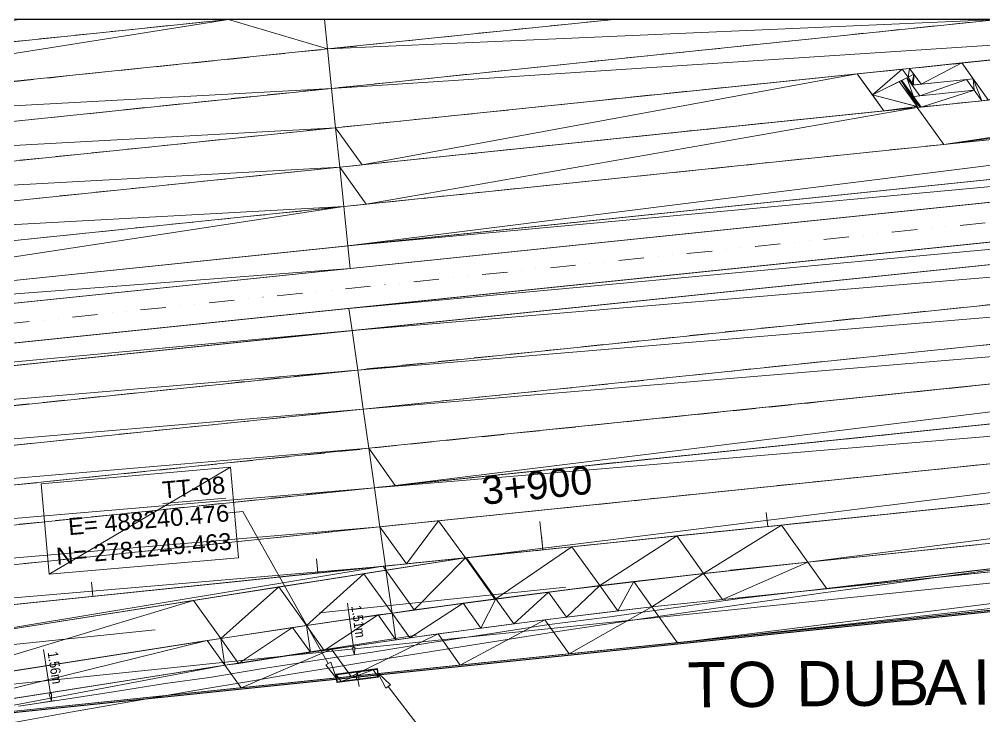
# Model space of a CAD drawing. Header units: inches. Extents: x -0.6 to 32.5, y 0.8 to 22.6.
# Drawn here: x 12.31 to 18.39, y 11.53 to 15.92 of the extents above; entities that cross this region are included whole.
import ezdxf

# ---------------------------------------------------------------- set-up
doc = ezdxf.new("R2010")
doc.units = ezdxf.units.IN
doc.header["$MEASUREMENT"] = 0
doc.layers.add('PDF_Geometry', color=7, linetype='Continuous', true_color=0xa5a5a5)
doc.layers.add('PDF_Text', color=7, linetype='Continuous')
doc.styles.add('PDF Arial', font='arial.ttf')

msp = doc.modelspace()

# ---------------------------------------------------------------- linework, layer by layer
at = {"layer": 'PDF_Geometry', "color": 7, "lineweight": 0}
for points in [[(27.7256, 9.3289), (27.7256, 15.9222), (0.8839, 15.9222), (0.8839, 9.3289), (27.7256, 9.3289)], [(17.0272, 12.7272), (17.0172, 12.8155)], [(17.0272, 12.7272), (17.0189, 12.7972)], [(15.6089, 12.5806), (15.5906, 12.7572)], [(15.6089, 12.5806), (15.6006, 12.6689)], [(14.1906, 12.4339), (14.1822, 12.5222)], [(14.1906, 12.4339), (14.1839, 12.5039)], [(12.7739, 12.2872), (12.7639, 12.3756)], [(12.7739, 12.2872), (12.7672, 12.3572)], [(14.4239, 11.9655), (14.4072, 11.9622), (14.4222, 11.9172), (14.4239, 11.9655)], [(14.2722, 11.8722), (14.3089, 11.7689), (14.2422, 11.8539), (14.2722, 11.8722)], [(14.5672, 11.8306), (14.3089, 11.7922), (14.3039, 11.7956), (14.5672, 11.8306)], [(14.5639, 11.8256), (14.5672, 11.8306), (14.3089, 11.7922), (14.5639, 11.8256)], [(14.4506, 11.7656), (14.4356, 11.7639), (14.4372, 11.8106), (14.4506, 11.7656)], [(14.5739, 11.7772), (14.5639, 11.8256), (14.5672, 11.8306), (14.5739, 11.7772)], [(14.5706, 11.7806), (14.5739, 11.7772), (14.5639, 11.8256), (14.5706, 11.7806)], [(14.6206, 11.7072), (14.5689, 11.8039), (14.6489, 11.7289), (14.6206, 11.7072)], [(14.3089, 11.7922), (14.3039, 11.7956), (14.3139, 11.7472), (14.3089, 11.7922)], [(14.3039, 11.7956), (14.3139, 11.7472), (14.3106, 11.7422), (14.3039, 11.7956)], [(14.3139, 11.7472), (14.3106, 11.7422), (14.5706, 11.7806), (14.3139, 11.7472)], [(14.3106, 11.7422), (14.5706, 11.7806), (14.5739, 11.7772), (14.3106, 11.7422)], [(12.5122, 11.6739), (12.4972, 11.6706), (12.5122, 11.6256), (12.5122, 11.6739)]]:
    msp.add_lwpolyline(points, dxfattribs=at)
at = {"layer": 'PDF_Geometry', "color": 254, "lineweight": 0, "true_color": 0xdcdcdc}
for points in [[(13.6289, 15.9206), (9.1072, 15.2039), (9.0822, 15.4505), (13.6289, 15.9206)], [(14.2522, 15.7356), (13.6289, 15.9206), (9.1072, 15.2039), (14.2522, 15.7356)], [(12.3089, 15.9206), (13.6289, 15.9206), (10.2206, 15.5689), (12.3089, 15.9206)], [(14.2322, 15.9206), (14.2522, 15.7356), (13.6289, 15.9206), (14.2322, 15.9206)], [(16.0556, 15.9206), (14.2322, 15.9206), (14.2522, 15.7356), (16.0556, 15.9206)], [(16.0556, 15.9206), (18.4806, 15.9206), (14.2522, 15.7356), (16.0556, 15.9206)], [(18.4806, 15.9206), (14.2522, 15.7356), (14.2772, 15.4872), (18.4806, 15.9206)], [(14.3022, 15.2389), (14.2772, 15.4872), (20.9072, 15.9206), (14.3022, 15.2389)], [(14.2772, 15.4872), (20.9072, 15.9206), (18.4806, 15.9206), (14.2772, 15.4872)], [(25.7589, 15.9206), (14.3806, 14.4939), (14.3539, 14.7422), (25.7589, 15.9206)], [(27.0589, 15.8056), (25.7589, 15.9206), (14.3806, 14.4939), (27.0589, 15.8056)], [(17.9689, 15.3672), (18.1356, 15.1339), (23.3322, 15.9206), (17.9689, 15.3672)], [(18.1356, 15.1339), (23.3322, 15.9206), (24.1006, 15.9206), (18.1356, 15.1339)], [(24.1006, 15.9206), (25.7589, 15.9206), (18.1356, 15.1339), (24.1006, 15.9206)], [(18.2489, 15.6472), (18.4156, 15.4139), (20.9072, 15.9206), (18.2489, 15.6472)], [(14.3806, 14.4939), (27.0739, 15.6639), (27.0589, 15.8056), (14.3806, 14.4939)], [(14.2522, 15.7356), (14.2772, 15.4872), (9.1072, 15.2039), (14.2522, 15.7356)], [(14.3939, 14.3522), (14.3806, 14.4939), (27.0739, 15.6639), (14.3939, 14.3522)], [(18.2489, 15.6472), (17.9922, 15.5139), (17.9206, 15.6122), (18.2489, 15.6472)], [(18.3206, 15.5472), (18.2489, 15.6472), (17.9922, 15.5139), (18.3206, 15.5472)], [(17.5905, 15.5789), (14.3022, 15.2389), (14.4705, 15.0056), (17.5905, 15.5789)], [(17.5905, 15.5789), (17.7572, 15.3456), (14.4705, 15.0056), (17.5905, 15.5789)], [(17.8739, 15.6072), (17.6856, 15.4456), (17.5905, 15.5789), (17.8739, 15.6072)], [(17.9106, 15.5572), (17.8739, 15.6072), (17.6856, 15.4456), (17.9106, 15.5572)], [(17.9206, 15.6122), (17.9106, 15.5572), (17.8739, 15.6072), (17.9206, 15.6122)], [(17.9472, 15.5755), (17.9206, 15.6122), (17.9106, 15.5572), (17.9472, 15.5755)], [(17.9472, 15.5755), (17.9356, 15.5206), (17.9106, 15.5572), (17.9472, 15.5755)], [(17.9472, 15.5755), (17.9356, 15.5206), (17.9439, 15.5089), (17.9472, 15.5755)], [(17.9472, 15.5755), (17.9922, 15.5139), (17.9439, 15.5089), (17.9472, 15.5755)], [(17.8555, 15.5306), (17.9689, 15.3722), (17.6856, 15.4456), (17.8555, 15.5306)], [(17.8672, 15.5356), (17.8555, 15.5306), (17.9689, 15.3722), (17.8672, 15.5356)], [(17.8722, 15.5372), (17.9456, 15.4239), (17.8672, 15.5355), (17.8722, 15.5372)], [(17.8672, 15.5356), (17.9456, 15.4239), (17.9689, 15.3722), (17.8672, 15.5356)], [(17.9039, 15.5539), (17.9456, 15.4356), (17.8722, 15.5372), (17.9039, 15.5539)], [(17.9456, 15.4356), (17.8722, 15.5372), (17.9456, 15.4239), (17.9456, 15.4356)], [(17.9106, 15.5572), (17.9372, 15.5072), (17.9039, 15.5539), (17.9106, 15.5572)], [(17.9856, 15.4406), (17.9039, 15.5539), (17.9456, 15.4356), (17.9856, 15.4406)], [(17.9356, 15.5206), (17.9106, 15.5572), (17.9372, 15.5072), (17.9356, 15.5206)], [(17.9356, 15.5206), (17.9439, 15.5089), (17.9372, 15.5072), (17.9356, 15.5206)], [(18.2789, 15.5439), (17.9855, 15.4405), (17.9372, 15.5072), (18.2789, 15.5439)], [(18.3272, 15.4756), (18.2789, 15.5439), (17.9855, 15.4405), (18.3272, 15.4756)], [(18.3206, 15.5472), (18.3272, 15.4756), (18.2789, 15.5439), (18.3206, 15.5472)], [(18.4156, 15.4139), (18.3206, 15.5472), (18.3756, 15.4089), (18.4156, 15.4139)], [(18.3206, 15.5472), (18.3756, 15.4089), (18.3272, 15.4756), (18.3206, 15.5472)], [(14.2772, 15.4872), (9.1072, 15.2039), (9.1339, 14.9556), (14.2772, 15.4872)], [(9.1339, 14.9556), (14.3022, 15.2389), (14.2772, 15.4872), (9.1339, 14.9556)], [(18.3272, 15.4756), (17.9922, 15.3689), (17.9456, 15.4356), (18.3272, 15.4756)], [(18.3756, 15.4089), (18.3272, 15.4756), (17.9922, 15.3689), (18.3756, 15.4089)], [(27.1222, 15.4172), (27.1372, 15.2756), (14.3872, 14.1006), (27.1222, 15.4172)], [(17.9656, 15.3722), (17.7572, 15.3456), (17.6856, 15.4456), (17.9656, 15.3722)], [(17.9922, 15.3689), (17.9456, 15.4356), (17.9856, 15.3689), (17.9922, 15.3689)], [(17.9456, 15.4356), (17.9856, 15.3689), (17.9456, 15.4239), (17.9456, 15.4356)], [(17.9856, 15.3689), (17.9456, 15.4239), (17.9722, 15.3672), (17.9856, 15.3689)], [(17.9456, 15.4239), (17.9722, 15.3672), (17.9689, 15.3722), (17.9456, 15.4239)], [(17.9689, 15.3672), (14.3289, 14.9906), (14.4956, 14.7572), (17.9689, 15.3672)], [(17.9689, 15.3672), (18.1356, 15.1339), (14.4956, 14.7572), (17.9689, 15.3672)], [(17.9689, 15.3672), (17.9656, 15.3722), (17.7572, 15.3456), (17.9689, 15.3672)], [(17.9689, 15.3722), (17.9689, 15.3672), (17.9656, 15.3722), (17.9689, 15.3722)], [(17.9722, 15.3672), (17.9689, 15.3722), (17.9689, 15.3672), (17.9722, 15.3672)], [(27.1372, 15.2756), (14.3872, 14.1006), (14.4072, 13.9606), (27.1372, 15.2756)], [(14.4072, 13.9606), (27.1622, 15.0272), (27.1372, 15.2756), (14.4072, 13.9606)], [(9.1589, 14.7072), (9.1339, 14.9556), (14.3022, 15.2389), (9.1589, 14.7072)], [(14.3022, 15.2389), (14.3289, 14.9906), (9.1589, 14.7072), (14.3022, 15.2389)], [(14.3022, 15.2389), (14.4705, 15.0056), (14.3289, 14.9906), (14.3022, 15.2389)], [(14.4422, 13.7122), (14.4072, 13.9606), (27.1622, 15.0272), (14.4422, 13.7122)], [(14.4422, 13.7122), (27.1889, 14.7789), (27.1622, 15.0272), (14.4422, 13.7122)], [(14.3289, 14.9906), (9.1589, 14.7072), (9.1856, 14.4589), (14.3289, 14.9906)], [(9.1856, 14.4589), (14.3539, 14.7422), (14.3289, 14.9906), (9.1856, 14.4589)], [(14.3289, 14.9906), (14.4956, 14.7572), (14.3539, 14.7422), (14.3289, 14.9906)], [(9.2106, 14.2106), (9.1856, 14.4589), (14.3539, 14.7422), (9.2106, 14.2106)], [(9.2106, 14.2106), (14.3539, 14.7422), (9.2356, 13.9622), (9.2106, 14.2106)], [(14.3539, 14.7422), (9.2356, 13.9622), (14.3806, 14.4939), (14.3539, 14.7422)], [(14.4772, 13.4655), (14.4422, 13.7122), (27.1889, 14.7789), (14.4772, 13.4655)], [(14.4772, 13.4656), (27.2139, 14.5306), (27.1889, 14.7789), (14.4772, 13.4656)], [(9.2356, 13.9622), (14.3939, 14.3522), (14.3806, 14.4939), (9.2356, 13.9622)], [(14.5122, 13.2189), (14.4772, 13.4656), (27.2139, 14.5306), (14.5122, 13.2189)], [(27.0722, 14.5172), (14.6789, 12.9856), (14.5122, 13.2189), (27.0722, 14.5172)], [(27.2389, 14.2839), (27.0722, 14.5172), (14.6789, 12.9856), (27.2389, 14.2839)], [(9.2506, 13.8206), (9.2356, 13.9622), (14.3939, 14.3522), (9.2506, 13.8206)], [(14.5472, 12.9706), (27.2656, 14.0355), (27.2389, 14.2839), (14.5472, 12.9706)], [(0.8856, 12.7055), (14.4072, 13.9606), (14.3872, 14.1006), (0.8856, 12.7055)], [(14.5822, 12.7239), (14.5472, 12.9706), (27.2656, 14.0355), (14.5822, 12.7239)], [(27.1239, 14.0206), (15.1206, 12.5289), (14.9522, 12.7622), (27.1239, 14.0206)], [(27.2906, 13.7872), (27.1239, 14.0206), (15.1206, 12.5289), (27.2906, 13.7872)], [(14.4072, 13.9606), (14.4422, 13.7122), (0.8855, 12.5622), (14.4072, 13.9606)], [(0.8856, 12.5622), (0.8856, 12.7055), (14.4072, 13.9606), (0.8856, 12.5622)], [(27.1489, 13.7722), (17.2789, 12.5006), (17.1122, 12.7339), (27.1489, 13.7722)], [(27.3156, 13.5389), (27.1489, 13.7722), (17.2789, 12.5006), (27.3156, 13.5389)], [(14.4422, 13.7122), (0.8855, 12.5622), (0.8855, 12.3106), (14.4422, 13.7122)], [(14.4422, 13.7122), (14.4772, 13.4655), (0.8856, 12.3106), (14.4422, 13.7122)], [(27.2155, 13.5289), (17.3989, 12.3339), (17.2789, 12.5006), (27.2155, 13.5289)], [(27.3339, 13.3622), (27.2155, 13.5289), (17.3989, 12.3339), (27.3339, 13.3622)], [(14.4772, 13.4655), (0.8856, 12.3106), (0.8856, 12.0606), (14.4772, 13.4655)], [(14.4772, 13.4655), (14.5122, 13.2189), (0.8856, 12.0606), (14.4772, 13.4655)], [(14.5122, 13.2189), (0.8856, 12.0606), (0.8856, 11.8089), (14.5122, 13.2189)], [(14.5122, 13.2189), (14.5472, 12.9706), (0.8856, 11.8089), (14.5122, 13.2189)], [(14.6789, 12.9856), (14.5122, 13.2189), (14.5472, 12.9705), (14.6789, 12.9856)], [(14.5122, 13.2189), (14.6789, 12.9856)], [(14.5122, 13.2189), (14.6789, 12.9856), (14.5122, 13.2189)], [(14.6789, 12.9856), (14.6789, 12.9856), (14.5122, 13.2189), (14.6789, 12.9856)], [(14.5472, 12.9706), (0.8856, 11.8089), (0.8856, 11.5589), (14.5472, 12.9706)], [(14.5472, 12.9706), (14.5822, 12.7239), (0.8856, 11.5589), (14.5472, 12.9706)], [(0.8856, 11.3072), (14.6172, 12.4772), (14.5822, 12.7239), (0.8856, 11.3072)], [(14.5822, 12.7239), (0.8856, 11.5589), (0.8856, 11.3072), (14.5822, 12.7239)], [(14.9522, 12.7622), (14.5822, 12.7239), (14.7489, 12.4906), (14.9522, 12.7622)], [(14.5822, 12.7239), (14.7489, 12.4906), (14.6172, 12.4772), (14.5822, 12.7239)], [(14.9522, 12.7622), (15.1206, 12.5289), (14.7489, 12.4906), (14.9522, 12.7622)], [(17.1122, 12.7339), (16.6222, 12.4306), (16.4539, 12.6672), (17.1122, 12.7339)], [(17.2789, 12.5006), (17.1122, 12.7339), (16.6222, 12.4306), (17.2789, 12.5006)], [(16.4539, 12.6672), (15.9672, 12.3539), (15.7922, 12.5989), (16.4539, 12.6672)], [(16.6222, 12.4306), (16.4539, 12.6672), (15.9672, 12.3539), (16.6222, 12.4306)], [(15.7922, 12.5989), (15.3122, 12.2706), (15.1272, 12.5289), (15.7922, 12.5989)], [(15.9672, 12.3539), (15.7922, 12.5989), (15.3122, 12.2706), (15.9672, 12.3539)], [(0.8856, 11.0572), (0.8856, 11.3072), (14.6172, 12.4772), (0.8856, 11.0572)], [(14.6022, 12.4756), (11.3972, 11.9456), (11.2656, 12.1306), (14.6022, 12.4756)], [(14.6206, 12.4506), (14.6022, 12.4756), (11.3972, 11.9456), (14.6206, 12.4506)], [(14.6172, 12.4772), (14.6206, 12.4506), (14.6022, 12.4756), (14.6172, 12.4772)], [(15.1206, 12.5289), (14.6206, 12.4506), (14.7989, 12.2006), (15.1206, 12.5289)], [(15.1206, 12.5289), (15.3056, 12.2689), (14.7989, 12.2006), (15.1206, 12.5289)], [(15.1272, 12.5289), (15.3056, 12.2689), (15.1206, 12.5289), (15.1272, 12.5289)], [(15.3122, 12.2706), (15.1272, 12.5289), (15.3056, 12.2689), (15.3122, 12.2706)], [(17.2789, 12.5006), (16.7406, 12.2656), (16.6222, 12.4306), (17.2789, 12.5006)], [(17.3989, 12.3339), (17.2789, 12.5006), (16.7406, 12.2656), (17.3989, 12.3339)], [(14.4806, 12.4289), (14.1189, 12.1022), (13.9456, 12.3456), (14.4806, 12.4289)], [(14.6589, 12.1806), (14.4806, 12.4289), (14.1189, 12.1022), (14.6589, 12.1806)], [(14.6206, 12.4506), (14.6589, 12.1806), (14.4806, 12.4289), (14.6206, 12.4506)], [(14.6206, 12.4506), (14.7989, 12.2006), (14.6589, 12.1806), (14.6206, 12.4506)], [(16.6222, 12.4306), (16.2956, 12.2206), (16.1822, 12.3789), (16.6222, 12.4306)], [(16.7406, 12.2656), (16.6222, 12.4306), (16.2956, 12.2206), (16.7406, 12.2656)], [(15.9672, 12.3539), (15.7572, 12.1556), (15.6456, 12.3122), (15.9672, 12.3539)], [(16.0806, 12.1939), (15.9672, 12.3539), (15.7572, 12.1556), (16.0806, 12.1939)], [(16.1822, 12.3789), (16.0806, 12.1939), (15.9672, 12.3539), (16.1822, 12.3789)], [(16.2956, 12.2206), (16.1822, 12.3789), (16.0806, 12.1939), (16.2956, 12.2206)], [(13.9456, 12.3456), (13.5789, 12.0206), (13.4072, 12.2605), (13.9456, 12.3456)], [(14.1189, 12.1022), (13.9456, 12.3456), (13.5789, 12.0206), (14.1189, 12.1022)], [(15.6456, 12.3122), (15.4256, 12.1122), (15.3122, 12.2706), (15.6456, 12.3122)], [(15.7572, 12.1556), (15.6456, 12.3122), (15.4256, 12.1122), (15.7572, 12.1556)], [(13.4072, 12.2605), (11.5689, 11.7055), (11.3972, 11.9456), (13.4072, 12.2605)], [(13.5789, 12.0206), (13.4072, 12.2605), (11.5689, 11.7055), (13.5789, 12.0206)], [(15.1072, 12.2422), (14.6589, 12.1806), (14.7706, 12.0239), (15.1072, 12.2422)], [(15.1072, 12.2422), (15.2189, 12.0856), (14.7706, 12.0239), (15.1072, 12.2422)], [(15.3122, 12.2706), (15.2189, 12.0856), (15.1072, 12.2422), (15.3122, 12.2706)], [(15.4256, 12.1122), (15.3122, 12.2706), (15.2189, 12.0856), (15.4256, 12.1122)], [(14.5706, 12.1689), (14.2306, 11.9456), (14.1189, 12.1022), (14.5706, 12.1689)], [(14.6822, 12.0122), (14.5706, 12.1689), (14.2306, 11.9456), (14.6822, 12.0122)], [(14.6589, 12.1806), (14.6822, 12.0122), (14.5706, 12.1689), (14.6589, 12.1806)], [(14.6589, 12.1806), (14.7706, 12.0239), (14.6822, 12.0122), (14.6589, 12.1806)], [(14.0322, 12.0889), (13.6906, 11.8639), (13.5789, 12.0206), (14.0322, 12.0889)], [(14.1439, 11.9339), (14.0322, 12.0889), (13.6906, 11.8639), (14.1439, 11.9339)], [(14.1189, 12.1022), (14.1439, 11.9339), (14.0322, 12.0889), (14.1189, 12.1022)], [(14.2306, 11.9456), (14.1189, 12.1022), (14.1439, 11.9339), (14.2306, 11.9456)], [(13.4939, 12.0072), (11.5489, 11.5289), (11.4372, 11.6856), (13.4939, 12.0072)], [(13.6056, 11.8522), (13.4939, 12.0072), (11.5489, 11.5289), (13.6056, 11.8522)], [(13.5789, 12.0206), (13.6056, 11.8522), (13.4939, 12.0072), (13.5789, 12.0206)], [(13.6906, 11.8639), (13.5789, 12.0206), (13.6056, 11.8522), (13.6906, 11.8639)]]:
    msp.add_lwpolyline(points, dxfattribs=at)
at = {"layer": 'PDF_Geometry', "lineweight": 0}
for points in [[(13.1156, 15.8689), (13.2522, 15.8822)], [(13.3422, 15.8922), (13.4772, 15.9056)], [(13.5689, 15.9156), (13.6289, 15.9206)], [(15.6572, 15.8806), (15.7922, 15.8939)], [(15.8839, 15.9039), (16.0189, 15.9172)], [(17.9456, 15.8656), (18.0806, 15.8806)], [(18.1722, 15.8889), (18.3072, 15.9039)], [(0.8856, 13.0989), (27.7239, 15.8739)], [(12.6639, 15.8222), (12.7989, 15.8356)], [(12.8889, 15.8456), (13.0256, 15.8589)], [(14.9772, 15.8106), (15.1139, 15.8239)], [(15.2039, 15.8339), (15.3406, 15.8472)], [(15.4306, 15.8572), (15.5656, 15.8706)], [(17.4922, 15.8189), (17.6289, 15.8339)], [(17.7189, 15.8422), (17.8539, 15.8572)], [(12.2106, 15.7756), (12.3472, 15.7889)], [(12.4372, 15.7989), (12.5722, 15.8122)], [(14.5256, 15.7639), (14.6606, 15.7772)], [(14.7522, 15.7872), (14.8872, 15.8006)], [(16.8139, 15.7489), (16.9489, 15.7639)], [(17.0406, 15.7722), (17.1756, 15.7872)], [(17.2656, 15.7956), (17.4022, 15.8106)], [(0.8856, 12.9556), (27.7239, 15.7306)], [(13.8472, 15.6939), (13.9822, 15.7072)], [(14.0722, 15.7172), (14.2089, 15.7306)], [(14.2989, 15.7406), (14.4356, 15.7539)], [(16.3606, 15.7022), (16.4972, 15.7156)], [(16.5872, 15.7256), (16.7239, 15.7389)], [(13.1672, 15.6222), (13.3039, 15.6372)], [(13.3939, 15.6456), (13.5306, 15.6605)], [(13.6206, 15.6689), (13.7556, 15.6839)], [(15.6822, 15.6322), (15.8189, 15.6456)], [(15.9089, 15.6556), (16.0439, 15.6689)], [(16.1356, 15.6789), (16.2706, 15.6922)], [(18.1972, 15.6406), (18.3322, 15.6556)], [(12.7156, 15.5755), (12.8506, 15.5905)], [(12.9422, 15.5989), (13.0772, 15.6139)], [(15.0039, 15.5622), (15.1389, 15.5755)], [(15.2306, 15.5856), (15.3656, 15.5989)], [(15.4556, 15.6089), (15.5922, 15.6222)], [(17.5189, 15.5706), (17.6539, 15.5856)], [(17.7439, 15.5939), (17.8806, 15.6089)], [(17.9706, 15.6172), (18.1072, 15.6322)], [(12.2622, 15.5289), (12.3989, 15.5439)], [(12.4889, 15.5522), (12.6256, 15.5672)], [(14.5506, 15.5156), (14.6872, 15.5289)], [(14.7772, 15.5389), (14.9139, 15.5522)], [(16.8389, 15.5006), (16.9756, 15.5156)], [(17.0656, 15.5239), (17.2022, 15.5389)], [(17.2922, 15.5472), (17.4272, 15.5622)], [(0.8856, 12.7056), (27.7239, 15.4806)], [(13.8722, 15.4456), (14.0072, 15.4589)], [(14.0989, 15.4689), (14.2339, 15.4822)], [(14.3256, 15.4922), (14.4606, 15.5056)], [(16.3872, 15.4539), (16.5222, 15.4689)], [(16.6139, 15.4772), (16.7489, 15.4922)], [(13.4189, 15.3989), (13.5556, 15.4122)], [(13.6456, 15.4222), (13.7822, 15.4356)], [(15.7089, 15.3839), (15.8439, 15.3972)], [(15.9339, 15.4072), (16.0706, 15.4222)], [(16.1606, 15.4306), (16.2972, 15.4456)], [(18.2222, 15.3939), (18.3589, 15.4072)], [(0.8856, 12.5622), (27.7239, 15.3372)], [(12.7406, 15.3272), (12.8772, 15.3422)], [(12.9672, 15.3522), (13.1022, 15.3656)], [(13.1939, 15.3756), (13.3289, 15.3889)], [(15.2556, 15.3372), (15.3906, 15.3506)], [(15.4822, 15.3606), (15.6172, 15.3739)], [(17.5439, 15.3222), (17.6789, 15.3372)], [(17.7706, 15.3456), (17.9056, 15.3606)], [(17.9972, 15.3706), (18.1322, 15.3839)], [(12.2889, 15.2806), (12.4239, 15.2956)], [(12.5139, 15.3039), (12.6506, 15.3189)], [(14.5772, 15.2672), (14.7122, 15.2806)], [(14.8022, 15.2906), (14.9389, 15.3039)], [(15.0289, 15.3139), (15.1656, 15.3272)], [(17.0905, 15.2756), (17.2272, 15.2906)], [(17.3172, 15.2989), (17.4539, 15.3139)], [(13.8972, 15.1972), (14.0339, 15.2106)], [(14.1239, 15.2206), (14.2606, 15.2339)], [(14.3506, 15.2439), (14.4856, 15.2572)], [(16.4122, 15.2056), (16.5489, 15.2206)], [(16.6389, 15.2289), (16.7739, 15.2439)], [(16.8656, 15.2522), (17.0006, 15.2672)], [(13.4456, 15.1506), (13.5806, 15.1639)], [(13.6722, 15.1739), (13.8072, 15.1872)], [(15.7339, 15.1356), (15.8689, 15.1506)], [(15.9606, 15.1589), (16.0956, 15.1739)], [(16.1856, 15.1822), (16.3222, 15.1972)], [(18.2489, 15.1456), (18.3839, 15.1589)], [(12.7672, 15.0806), (12.9022, 15.0939)], [(12.9922, 15.1039), (13.1289, 15.1172)], [(13.2189, 15.1272), (13.3556, 15.1406)], [(15.2806, 15.0889), (15.4172, 15.1039)], [(15.5072, 15.1122), (15.6439, 15.1272)], [(17.5689, 15.0755), (17.7056, 15.0889)], [(17.7956, 15.0989), (17.9322, 15.1122)], [(18.0222, 15.1222), (18.1572, 15.1356)], [(12.3139, 15.0339), (12.4506, 15.0472)], [(12.5406, 15.0572), (12.6756, 15.0706)], [(14.6022, 15.0189), (14.7389, 15.0322)], [(14.8289, 15.0422), (14.9639, 15.0556)], [(15.0556, 15.0656), (15.1906, 15.0789)], [(17.1172, 15.0289), (17.2522, 15.0422)], [(17.3439, 15.0522), (17.4789, 15.0656)], [(14.1506, 14.9722), (14.2856, 14.9856)], [(14.3756, 14.9956), (14.5122, 15.0089)], [(16.4389, 14.9572), (16.5739, 14.9722)], [(16.6639, 14.9806), (16.8006, 14.9956)], [(16.8906, 15.0039), (17.0272, 15.0189)], [(13.4706, 14.9022), (13.6072, 14.9156)], [(13.6972, 14.9256), (13.8322, 14.9389)], [(13.9239, 14.9489), (14.0589, 14.9622)], [(15.9856, 14.9106), (16.1222, 14.9256)], [(16.2122, 14.9339), (16.3472, 14.9489)], [(12.7922, 14.8322), (12.9272, 14.8456)], [(13.0189, 14.8556), (13.1539, 14.8689)], [(13.2456, 14.8789), (13.3806, 14.8922)], [(15.3072, 14.8405), (15.4422, 14.8556)], [(15.5339, 14.8639), (15.6689, 14.8789)], [(15.7589, 14.8872), (15.8956, 14.9022)], [(12.3389, 14.7856), (12.4756, 14.7989)], [(12.5656, 14.8089), (12.7022, 14.8222)], [(14.6272, 14.7706), (14.7639, 14.7855)], [(14.8539, 14.7939), (14.9906, 14.8089)], [(15.0806, 14.8172), (15.2156, 14.8322)], [(14.1756, 14.7239), (14.3106, 14.7372)], [(14.4022, 14.7472), (14.5372, 14.7622)], [(13.4972, 14.6539), (13.6322, 14.6672)], [(13.7222, 14.6772), (13.8589, 14.6906)], [(13.9489, 14.7005), (14.0856, 14.7139)], [(13.0439, 14.6072), (13.1806, 14.6206)], [(13.2706, 14.6306), (13.4056, 14.6439)], [(18.0572, 14.6056), (18.0572, 14.6056)], [(18.1489, 14.6156), (18.1489, 14.6156)], [(18.2389, 14.6239), (18.3972, 14.6406)], [(12.3656, 14.5372), (12.5006, 14.5506)], [(12.5922, 14.5606), (12.7272, 14.5739)], [(12.8172, 14.5839), (12.9539, 14.5972)], [(17.3789, 14.5356), (17.5372, 14.5522)], [(17.6272, 14.5606), (17.6272, 14.5606)], [(17.7172, 14.5706), (17.7189, 14.5706)], [(17.8089, 14.5806), (17.9672, 14.5972)], [(16.8572, 14.4822), (16.8572, 14.4822)], [(16.9472, 14.4906), (17.1055, 14.5072)], [(17.1972, 14.5172), (17.1972, 14.5172)], [(17.2872, 14.5256), (17.2872, 14.5256)], [(16.0872, 14.4022), (16.2456, 14.4189)], [(16.3356, 14.4272), (16.3356, 14.4272)], [(16.4272, 14.4372), (16.4272, 14.4372)], [(16.5172, 14.4472), (16.6755, 14.4622)], [(16.7672, 14.4722), (16.7672, 14.4722)], [(15.6572, 14.3572), (15.8155, 14.3739)], [(15.9056, 14.3839), (15.9056, 14.3839)], [(15.9972, 14.3922), (15.9972, 14.3922)], [(15.1356, 14.3039), (15.1356, 14.3039)], [(15.2272, 14.3139), (15.3856, 14.3289)], [(15.4756, 14.3389), (15.4756, 14.3389)], [(15.5656, 14.3489), (15.5656, 14.3489)], [(14.3656, 14.2239), (14.5239, 14.2406)], [(14.6139, 14.2506), (14.6156, 14.2506)], [(14.7056, 14.2589), (14.7056, 14.2589)], [(14.7956, 14.2689), (14.9539, 14.2856)], [(15.0456, 14.2939), (15.0456, 14.2939)], [(13.9356, 14.1789), (14.0939, 14.1956)], [(14.1839, 14.2056), (14.1839, 14.2056)], [(14.2756, 14.2155), (14.2756, 14.2155)], [(13.3239, 14.1172), (13.3239, 14.1172)], [(13.4139, 14.1256), (13.4139, 14.1256)], [(13.5056, 14.1356), (13.6639, 14.1522)], [(13.7539, 14.1605), (13.7539, 14.1605)], [(13.8439, 14.1706), (13.8456, 14.1706)], [(18.3439, 14.1156), (18.4789, 14.1306)], [(12.6439, 14.0456), (12.8022, 14.0622)], [(12.8939, 14.0722), (12.8939, 14.0722)], [(12.9839, 14.0806), (12.9839, 14.0806)], [(13.0739, 14.0905), (13.2322, 14.1072)], [(17.6656, 14.0456), (17.8006, 14.0606)], [(17.8906, 14.0689), (18.0272, 14.0839)], [(18.1172, 14.0922), (18.2539, 14.1072)], [(12.2139, 14.0022), (12.3722, 14.0189)], [(12.4622, 14.0272), (12.4622, 14.0272)], [(12.5539, 14.0372), (12.5539, 14.0372)], [(17.2122, 13.9989), (17.3472, 14.0122)], [(17.4389, 14.0222), (17.5739, 14.0372)], [(16.5339, 13.9289), (16.6689, 13.9422)], [(16.7589, 13.9522), (16.8956, 13.9655)], [(16.9856, 13.9756), (17.1222, 13.9889)], [(15.8539, 13.8589), (15.9906, 13.8722)], [(16.0806, 13.8822), (16.2172, 13.8956)], [(16.3072, 13.9056), (16.4422, 13.9189)], [(18.3689, 13.8672), (18.5056, 13.8822)], [(15.4022, 13.8122), (15.5372, 13.8256)], [(15.6289, 13.8356), (15.7639, 13.8489)], [(17.6906, 13.7972), (17.8256, 13.8122)], [(17.9172, 13.8206), (18.0522, 13.8356)], [(18.1422, 13.8439), (18.2789, 13.8589)], [(14.7239, 13.7422), (14.8589, 13.7556)], [(14.9489, 13.7656), (15.0856, 13.7789)], [(15.1756, 13.7889), (15.3122, 13.8022)], [(17.2372, 13.7506), (17.3739, 13.7656)], [(17.4639, 13.7739), (17.6006, 13.7889)], [(14.2706, 13.6956), (14.4072, 13.7089)], [(14.4972, 13.7189), (14.6322, 13.7322)], [(16.5589, 13.6806), (16.6956, 13.6939)], [(16.7856, 13.7039), (16.9206, 13.7189)], [(17.0122, 13.7272), (17.1472, 13.7422)], [(13.5922, 13.6239), (13.7272, 13.6389)], [(13.8189, 13.6489), (13.9539, 13.6622)], [(14.0439, 13.6722), (14.1806, 13.6856)], [(16.1072, 13.6339), (16.2422, 13.6472)], [(16.3322, 13.6572), (16.4689, 13.6706)], [(12.9122, 13.5539), (13.0489, 13.5689)], [(13.1389, 13.5772), (13.2756, 13.5922)], [(13.3656, 13.6006), (13.5006, 13.6156)], [(15.4272, 13.5639), (15.5639, 13.5772)], [(15.6539, 13.5872), (15.7889, 13.6006)], [(15.8806, 13.6106), (16.0156, 13.6239)], [(17.2789, 12.5006), (27.7239, 13.5806)], [(17.9422, 13.5722), (18.0789, 13.5872)], [(18.1689, 13.5956), (18.3039, 13.6106)], [(12.4606, 13.5072), (12.5956, 13.5222)], [(12.6872, 13.5306), (12.8222, 13.5456)], [(14.7489, 13.4939), (14.8839, 13.5072)], [(14.9756, 13.5172), (15.1106, 13.5306)], [(15.2022, 13.5406), (15.3372, 13.5539)], [(17.2639, 13.5022), (17.3989, 13.5172)], [(17.4906, 13.5256), (17.6256, 13.5406)], [(17.7155, 13.5489), (17.8522, 13.5639)], [(12.2339, 13.4839), (12.3706, 13.4989)], [(14.2956, 13.4472), (14.4322, 13.4606)], [(14.5222, 13.4706), (14.6589, 13.4839)], [(16.5839, 13.4322), (16.7206, 13.4472)], [(16.8106, 13.4556), (16.9472, 13.4706)], [(17.0372, 13.4789), (17.1722, 13.4939)], [(13.6172, 13.3772), (13.7539, 13.3906)], [(13.8439, 13.4006), (13.9789, 13.4139)], [(14.0706, 13.4239), (14.2056, 13.4372)], [(16.1322, 13.3856), (16.2672, 13.4006)], [(16.2956, 12.2206), (27.7239, 13.4022)], [(16.2956, 12.2206), (27.7239, 13.4022)], [(16.3589, 13.4089), (16.4939, 13.4239)], [(13.1656, 13.3306), (13.3006, 13.3439)], [(13.3906, 13.3539), (13.5272, 13.3672)], [(15.4539, 13.3156), (15.5889, 13.3289)], [(15.6789, 13.3389), (15.8156, 13.3522)], [(15.9056, 13.3622), (16.0422, 13.3772)], [(17.9672, 13.3256), (18.1039, 13.3389)], [(18.1939, 13.3489), (18.3306, 13.3622)], [(12.4856, 13.2589), (12.6222, 13.2739)], [(12.7122, 13.2822), (12.8489, 13.2972)], [(12.9389, 13.3072), (13.0739, 13.3206)], [(15.0006, 13.2689), (15.1372, 13.2822)], [(15.2272, 13.2922), (15.3622, 13.3056)], [(17.2889, 13.2539), (17.4256, 13.2689)], [(17.5156, 13.2772), (17.6506, 13.2922)], [(17.7422, 13.3005), (17.8772, 13.3156)], [(12.2606, 13.2356), (12.3956, 13.2506)], [(14.3222, 13.1989), (14.4572, 13.2122)], [(14.5489, 13.2222), (14.6839, 13.2356)], [(14.7739, 13.2456), (14.9106, 13.2589)], [(16.8372, 13.2072), (16.9722, 13.2222)], [(17.0622, 13.2306), (17.1989, 13.2456)], [(13.6439, 13.1289), (13.7789, 13.1422)], [(13.8689, 13.1522), (14.0056, 13.1656)], [(14.0956, 13.1755), (14.2322, 13.1889)], [(16.1572, 13.1372), (16.2939, 13.1522)], [(16.3839, 13.1605), (16.5206, 13.1755)], [(16.6106, 13.1839), (16.7456, 13.1989)], [(13.1906, 13.0822), (13.3256, 13.0956)], [(13.4172, 13.1056), (13.5522, 13.1189)], [(15.4789, 13.0672), (15.6139, 13.0822)], [(15.7056, 13.0905), (15.8406, 13.1055)], [(15.9322, 13.1139), (16.0672, 13.1289)], [(17.9939, 13.0772), (18.1289, 13.0905)], [(18.2206, 13.1006), (18.3556, 13.1139)], [(12.5122, 13.0122), (12.6472, 13.0256)], [(12.7372, 13.0355), (12.8739, 13.0489)], [(12.9639, 13.0589), (13.1006, 13.0722)], [(15.0272, 13.0206), (15.1622, 13.0339)], [(15.2522, 13.0439), (15.3889, 13.0589)], [(17.3156, 13.0072), (17.4506, 13.0206)], [(17.5406, 13.0306), (17.6772, 13.0439)], [(17.7672, 13.0539), (17.9039, 13.0672)], [(12.2856, 12.9889), (12.4206, 13.0022)], [(14.3472, 12.9506), (14.4839, 12.9639)], [(14.5739, 12.9739), (14.7089, 12.9872)], [(14.8006, 12.9972), (14.9356, 13.0106)], [(16.8622, 12.9589), (16.9972, 12.9739)], [(17.0889, 12.9839), (17.2239, 12.9972)], [(13.8956, 12.9039), (14.0306, 12.9172)], [(14.1206, 12.9272), (14.2572, 12.9406)], [(16.1839, 12.8889), (16.3189, 12.9039)], [(16.4089, 12.9122), (16.5456, 12.9272)], [(16.6356, 12.9356), (16.7722, 12.9506)], [(13.2156, 12.8339), (13.3522, 12.8472)], [(13.4422, 12.8572), (13.5789, 12.8706)], [(13.6689, 12.8806), (13.8039, 12.8939)], [(15.7306, 12.8422), (15.8672, 12.8572)], [(15.9572, 12.8656), (16.0922, 12.8806)], [(18.0505, 12.8322), (18.1872, 12.8456)], [(18.2772, 12.8556), (18.4139, 12.8689)], [(12.5372, 12.7639), (12.6739, 12.7772)], [(12.7639, 12.7872), (12.8989, 12.8006)], [(12.9906, 12.8106), (13.1256, 12.8239)], [(15.0522, 12.7722), (15.1872, 12.7872)], [(15.2789, 12.7956), (15.4139, 12.8106)], [(15.5039, 12.8189), (15.6406, 12.8339)], [(17.5989, 12.7855), (17.7339, 12.7989)], [(17.8256, 12.8089), (17.9606, 12.8222)], [(12.3106, 12.7406), (12.4472, 12.7539)], [(14.3739, 12.7022), (14.5089, 12.7172)], [(14.5989, 12.7256), (14.7356, 12.7406)], [(14.8256, 12.7489), (14.9622, 12.7639)], [(16.9189, 12.7155), (17.0556, 12.7289)], [(17.1456, 12.7389), (17.2822, 12.7522)], [(17.3722, 12.7622), (17.5072, 12.7756)], [(13.9206, 12.6556), (14.0572, 12.6689)], [(14.1472, 12.6789), (14.2822, 12.6922)], [(16.2406, 12.6439), (16.3772, 12.6589)], [(16.4672, 12.6689), (16.6022, 12.6822)], [(16.6939, 12.6922), (16.8289, 12.7056)], [(13.2422, 12.5856), (13.3772, 12.5989)], [(13.4689, 12.6089), (13.6039, 12.6222)], [(13.6939, 12.6322), (13.8306, 12.6456)], [(15.7889, 12.5972), (15.9239, 12.6122)], [(16.0139, 12.6206), (16.1506, 12.6356)], [(12.7889, 12.5389), (12.9256, 12.5522)], [(13.0156, 12.5622), (13.1506, 12.5756)], [(15.1206, 12.5289), (15.2456, 12.5422)], [(15.3356, 12.5505), (15.4722, 12.5656)], [(15.5622, 12.5739), (15.6972, 12.5889)], [(0.8856, 11.0572), (15.1206, 12.5289)], [(11.3972, 11.9456), (15.1206, 12.5289)], [(12.3372, 12.4922), (12.4722, 12.5056)], [(12.5622, 12.5156), (12.6989, 12.5289)], [(17.2789, 12.5006), (16.5372, 12.4206), (15.7956, 12.3322), (15.0556, 12.2356), (14.3172, 12.1322), (13.5789, 12.0206)], [(16.2956, 12.2206), (15.6222, 12.1372), (14.9489, 12.0489), (14.2772, 11.9539), (13.6056, 11.8522)], [(11.4372, 11.6856), (13.5789, 12.0206)], [(11.4639, 11.5156), (14.8122, 12.0406)], [(11.4639, 11.5156), (13.6056, 11.8522)]]:
    msp.add_lwpolyline(points, dxfattribs=at)
at = {"layer": 'PDF_Geometry', "color": 1, "lineweight": 0}
msp.add_lwpolyline([(0.8856, 11.0572), (27.7239, 13.8339)], dxfattribs=at)
at = {"layer": 'PDF_Geometry', "color": 2, "lineweight": 0}
for points in [[(27.7239, 13.4022), (16.2956, 12.2206), (15.6222, 12.1372), (14.9489, 12.0489), (14.2772, 11.9539), (13.6056, 11.8522), (11.7772, 11.5656), (11.4639, 11.5156), (11.8289, 11.5156), (27.7239, 13.1606)], [(16.2956, 12.2206), (16.4572, 11.9939), (27.7239, 13.4022), (16.2956, 12.2206)], [(16.4572, 11.9939), (27.7239, 13.4022), (27.7239, 13.2306), (16.4572, 11.9939)], [(27.7239, 13.2306), (27.7239, 13.1605), (16.4572, 11.9939), (27.7239, 13.2306)], [(16.2956, 12.2205), (15.7756, 11.9239), (15.6222, 12.1372), (16.2956, 12.2205)], [(16.4572, 11.9939), (16.2956, 12.2205), (15.7756, 11.9239), (16.4572, 11.9939)], [(15.6222, 12.1372), (15.0889, 11.8522), (14.9489, 12.0489), (15.6222, 12.1372)], [(15.7756, 11.9239), (15.6222, 12.1372), (15.0889, 11.8522), (15.7756, 11.9239)], [(14.9489, 12.0489), (14.4006, 11.7806), (14.2772, 11.9539), (14.9489, 12.0489)], [(15.0889, 11.8522), (14.9489, 12.0489), (14.4006, 11.7806), (15.0889, 11.8522)], [(14.2772, 11.9539), (13.7072, 11.7089), (13.6056, 11.8522), (14.2772, 11.9539)], [(14.4006, 11.7806), (14.2772, 11.9539), (13.7072, 11.7089), (14.4006, 11.7806)], [(13.6056, 11.8522), (11.8289, 11.5156), (11.7922, 11.5672), (13.6056, 11.8522)], [(13.7072, 11.7089), (13.6056, 11.8522), (11.8289, 11.5156), (13.7072, 11.7089)]]:
    msp.add_lwpolyline(points, dxfattribs=at)
at = {"layer": 'PDF_Geometry', "color": 7, "lineweight": 13}
for points in [[(11.8406, 11.6889), (27.7239, 13.3306)], [(16.7906, 12.4506), (18.3439, 12.6106)], [(13.1372, 12.3239), (15.1206, 12.5289)], [(14.2006, 12.1822), (15.7539, 12.3439)], [(11.3589, 11.8889), (13.1656, 12.0756)]]:
    msp.add_lwpolyline(points, dxfattribs=at)
at = {"layer": 'PDF_Geometry', "color": 7, "lineweight": 30}
msp.add_lwpolyline([(11.4939, 11.4739), (27.7239, 13.1506)], dxfattribs=at)
at = {"layer": 'PDF_Geometry', "color": 41, "lineweight": 0}
for points in [[(12.4472, 12.9956), (12.4972, 12.4256), (13.6406, 13.1006), (12.4472, 12.9956)], [(12.4972, 12.4256), (13.6406, 13.1006), (13.6906, 12.5289), (12.4972, 12.4256)]]:
    msp.add_lwpolyline(points, dxfattribs=at)
at = {"layer": 'PDF_Geometry', "color": 160, "lineweight": 9}
msp.add_lwpolyline([(12.4472, 12.9956), (12.4972, 12.4256), (13.6906, 12.5289), (13.6406, 13.1006), (12.4472, 12.9956)], dxfattribs=at)
at = {"layer": 'PDF_Geometry', "color": 1, "lineweight": 9}
msp.add_lwpolyline([(13.2139, 12.8706), (13.6106, 12.9056)], dxfattribs=at)
at = {"layer": 'PDF_Geometry', "color": 7, "lineweight": 20}
for points in [[(17.9572, 12.8222), (18.4889, 12.8772)], [(17.1606, 12.7406), (17.6922, 12.7956)], [(17.7806, 12.8039), (17.8689, 12.8139)], [(16.9822, 12.7222), (17.0722, 12.7306)], [(16.3622, 12.6572), (16.8939, 12.7122)], [(15.5656, 12.5756), (16.0972, 12.6306)], [(16.1856, 12.6389), (16.2739, 12.6489)], [(14.7672, 12.4922), (15.2989, 12.5472)], [(15.3889, 12.5572), (15.4772, 12.5656)], [(14.5906, 12.4739), (14.6789, 12.4839)], [(13.9706, 12.4105), (14.5022, 12.4655)], [(13.1739, 12.3272), (13.7056, 12.3822)], [(13.7939, 12.3922), (13.8822, 12.4006)], [(12.3756, 12.2456), (12.9072, 12.3006)], [(12.9956, 12.3089), (13.0839, 12.3189)]]:
    msp.add_lwpolyline(points, dxfattribs=at)
at = {"layer": 'PDF_Geometry', "color": 7, "lineweight": 9}
for points in [[(14.2572, 11.8622), (13.7189, 12.8206), (13.6139, 12.8106)], [(14.4156, 11.9639), (14.3772, 12.2422)], [(12.5056, 11.6722), (12.4622, 11.9506)], [(14.4422, 11.9206), (14.4439, 11.9206)], [(14.4572, 11.8139), (14.4589, 11.8139)], [(14.4439, 11.7639), (14.4506, 11.7189)], [(14.6339, 11.7189), (15.0439, 11.1839), (15.1506, 11.1939)], [(12.3772, 11.6056), (12.5339, 11.6289)]]:
    msp.add_lwpolyline(points, dxfattribs=at)
at = {"layer": 'PDF_Geometry', "color": 9, "lineweight": 5, "true_color": 0xbababa}
msp.add_lwpolyline([(12.3039, 11.5939), (12.6022, 11.6389), (12.9156, 11.6872), (13.2289, 11.7372), (13.5089, 11.7756), (13.8339, 11.8289), (14.2689, 11.8956), (14.5356, 11.9339), (14.8939, 11.9922), (15.2722, 12.0489), (15.6339, 12.1072), (16.0322, 12.1572), (16.3739, 12.2056), (16.8506, 12.2722), (17.3589, 12.3322), (17.8356, 12.3889), (18.3122, 12.4472), (18.8139, 12.5039)], dxfattribs=at)
at = {"layer": 'PDF_Geometry', "color": 7, "lineweight": 5}
for points in [[(14.5356, 11.9339), (14.5356, 11.9339)], [(14.2689, 11.8956), (14.2689, 11.8956)]]:
    msp.add_lwpolyline(points, dxfattribs=at)
at = {"layer": 'PDF_Geometry', "color": 6, "lineweight": 0}
for points in [[(14.5389, 11.8239), (14.3072, 11.7939), (14.3389, 11.7489), (14.5389, 11.8239)], [(14.5389, 11.8239), (14.5722, 11.7789), (14.3389, 11.7489), (14.5389, 11.8239)], [(14.5656, 11.8272), (14.5722, 11.7789), (14.5389, 11.8239), (14.5656, 11.8272)], [(14.5689, 11.8039), (14.5689, 11.8039)], [(14.3072, 11.7939), (14.3389, 11.7489), (14.3122, 11.7455), (14.3072, 11.7939)], [(14.3089, 11.7689), (14.3089, 11.7689)], [(14.4622, 11.7922), (14.4622, 11.7922)]]:
    msp.add_lwpolyline(points, dxfattribs=at)
at = {"layer": 'PDF_Geometry', "color": 23, "lineweight": 5, "true_color": 0xdd8a6e}
msp.add_lwpolyline([(12.4606, 11.6156), (12.4606, 11.6156)], dxfattribs=at)
at = {"layer": 'PDF_Geometry', "color": 9, "lineweight": 5, "true_color": 0xbababa}
msp.add_arc((34.8942, -113.4496), 126.972, 93.234996, 101.368949, dxfattribs=at)
msp.add_arc((34.8942, -113.4496), 126.972, 93.234996, 101.368949, dxfattribs=at)
at = {"layer": 'PDF_Geometry', "lineweight": 0}
msp.add_arc((156.3493, -1268.6874), 1287.0043, 95.7357658, 96.3701591, dxfattribs=at)

# ---------------------------------------------------------------- texts
at = {"layer": 'PDF_Text', "attachment_point": 7, "style": 'PDF Arial'}
for s, insert, char_height, rotation in [('\\W1.001179;3+900', (15.2329, 12.8601), 0.178141, 5.8889), ('\\W0.820993;1.51m', (14.4006, 12.2243), 0.06413, 277.93251), ('\\W0.820993;1.56m', (12.4873, 11.9326), 0.06413, 278.45922), ('\\W1.000799;T', (16.5216, 11.5857), 0.285027, 0.56039), ('\\W1.000360;O', (16.7748, 11.5833), 0.285027, 0.56039), ('\\W1.000895;D', (17.2067, 11.5924), 0.285027, 0.56039), ('\\W1.000628;U', (17.4948, 11.5903), 0.285027, 0.56039), ('\\W1.000154;B', (17.7801, 11.598), 0.285027, 0.56039), ('\\W1.003087;A', (18.0159, 11.6003), 0.285027, 0.56039), ('\\W1.002522;I', (18.3192, 11.6032), 0.285027, 0.56039), ('\\W1.001005;2', (14.569, 11.804), 0.003562, 26.5579), ('\\W1.000949;1', (14.3093, 11.7693), 0.003563, 45), ('\\W1.001289;3', (14.4624, 11.7923), 0.003562, 26.5579)]:
    msp.add_mtext(s, dxfattribs=dict(at, insert=insert, char_height=char_height, rotation=rotation))
at = {"layer": 'PDF_Text', "color": 1, "insert": (13.2142, 12.9007), "char_height": 0.106885, "attachment_point": 7, "rotation": 5.04278, "style": 'PDF Arial'}
msp.add_mtext('\\W1.000792;TT-08', dxfattribs=at)
at = {"layer": 'PDF_Text', "color": 160, "attachment_point": 7, "style": 'PDF Arial'}
for s, insert, char_height, rotation in [('\\W1.000808;E= 488240.476', (12.6225, 12.6698), 0.106885, 4.98232), ('\\W1.000872;N= 2781249.463', (12.5471, 12.483), 0.106886, 4.99834)]:
    msp.add_mtext(s, dxfattribs=dict(at, insert=insert, char_height=char_height, rotation=rotation))
at = {"layer": 'PDF_Text', "color": 3, "attachment_point": 7, "style": 'PDF Arial'}
for s, insert, char_height, rotation in [('\\W1.001005;2', (14.3024, 11.759), 0.003562, 33.69894), ('\\W1.001270;.75', (14.3049, 11.7606), 0.003562, 33.69894), ('\\W1.000949;1', (14.3107, 11.7646), 0.003562, 33.69894), ('\\W1.000369;1.', (14.4543, 11.7825), 0.003563, 35.53954), ('\\W1.000528;526', (14.4575, 11.7847), 0.003563, 35.53954), ('\\W1.001005;2', (14.5607, 11.7923), 0.003562, 33.69894), ('\\W1.001068;.8', (14.5633, 11.794), 0.003562, 33.69894), ('\\W1.001289;3', (14.5665, 11.7962), 0.003562, 33.69894), ('\\W1.000870;9', (14.5688, 11.7977), 0.003562, 33.69894)]:
    msp.add_mtext(s, dxfattribs=dict(at, insert=insert, char_height=char_height, rotation=rotation))

doc.saveas('drawing.dxf')
